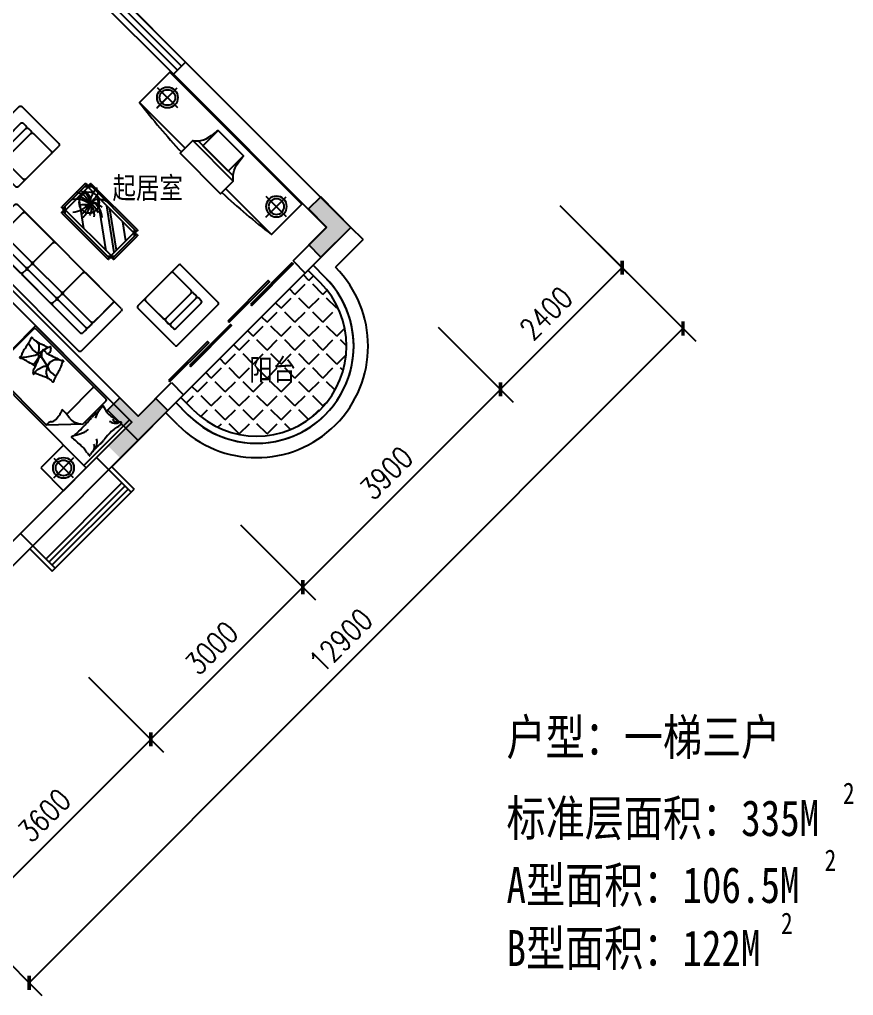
# Model space of a CAD drawing. Header units: millimetres. Extents: x 1169 to 36657, y 626 to 30409.
# Drawn here: x 22524 to 34158, y 626 to 14231 of the extents above; entities that cross this region are included whole.
import ezdxf
from ezdxf.enums import TextEntityAlignment as Align

# ---------------------------------------------------------------- set-up
doc = ezdxf.new("R2010")
doc.units = ezdxf.units.MM
for name, color, linetype in [('COLUMN', 7, 'Continuous'), ('JIAJU', 30, 'Continuous'), ('PUB_DIM', 3, 'Continuous'), ('PUB_TEXT', 7, 'Continuous'), ('WALL', 4, 'Continuous'), ('WINDOW', 5, 'Continuous'), ('WINDOW_TEXT', 7, 'Continuous'), ('面积线', 1, 'Continuous')]:
    doc.layers.add(name, color=color, linetype=linetype)
doc.styles.add('-黑体', font='simhei.ttf')
doc.styles.add('DIM_FONT', font='SIMPLEX.shx', dxfattribs={"width": 0.8})
doc.styles.add('SIMPLEX', font='SIMPLEX.SHX')
doc.styles.get("Standard").update_dxf_attribs({"font": 'arial.ttf'})
doc.dimstyles.new('DIMN', dxfattribs={"dimtxt": 300, "dimasz": 1, "dimexe": 250, "dimexo": 300, "dimgap": 150, "dimtad": 1, "dimdec": 0, "dimdsep": 46, "dimtxsty": 'DIM_FONT', "dimblk": '_DIMX', "dimblk1": 'ARCHTICK', "dimblk2": 'ARCHTICK', "dimcen": 0.1, "dimclrt": 7, "dimadec": 0, "dimazin": 0, "dimtfac": 1, "dimtdec": 0, "dimtix": 1, "dimtmove": 2, "dimatfit": 3, "dimldrblk": '_DIMX', "dimfxl": 1, "dimtolj": 1, "dimtzin": 0, "dimarcsym": 0})

# ---------------------------------------------------------------- blocks, each defined once
blk = doc.blocks.new('_ARCHTICK')
at = {"color": 0, "linetype": 'ByBlock', "const_width": 0.15}
blk.add_lwpolyline([(-0.5, -0.5), (0.5, 0.5)], dxfattribs=at)
blk = doc.blocks.new('_DIMX')
at = {"const_width": 50}
blk.add_lwpolyline([(-70, -70), (70, 70)], dxfattribs=at)
blk = doc.blocks.new('_C2MJO')
at = {"layer": 'JIAJU'}
for p, q in [((0, 275), (0, -275)), ((-266, 0), (266, 0)), ((0, 0), (-294, 0))]:
    blk.add_line(p, q, dxfattribs=at)
for radius in [200, 150]:
    blk.add_circle((0, 0), radius, dxfattribs=at)
at = {"style": 'DIM_FONT', "width": 0.8, "flags": 9}
for tag in ['XSIZE', 'YSIZE']:
    blk.add_attdef(tag, (0, 0), '', height=0.5, dxfattribs=at)
blk = doc.blocks.new('U_A8KZN')
at = {"layer": 'JIAJU'}
for points in [[(300, 344), (300, -344)], [(350, -400), (600, -400), (600, 400), (350, 400)]]:
    blk.add_lwpolyline(points, dxfattribs=at)
for points in [[(350, -400), (350, 400), (600, 400), (600, -400)], [(300, -250), (300, 250), (0, 250), (0, -250)]]:
    blk.add_lwpolyline(points, close=True, dxfattribs=at)
for points in [[(350, 400), (319, 363), (231, 259), (-10, 254), (0, 250)], [(350, -400), (319, -363), (231, -259), (-10, -254), (0, -250)]]:
    blk.add_open_spline(points, degree=3, knots=[0, 0, 0, 0, 140.571181, 395.440063, 395.440063, 395.440063, 395.440063], dxfattribs=at)
at = {"style": 'DIM_FONT', "width": 0.8, "flags": 9}
for tag in ['XSIZE', 'YSIZE']:
    blk.add_attdef(tag, (0, 0), '', height=0.5, dxfattribs=at)
blk = doc.blocks.new('U_A2EHK')
at = {"layer": 'JIAJU'}
for points in [[(-674, 400, -0.023721), (-600, 1300)], [(-600, -1300, -0.023721), (-674, -400, -0.022437)]]:
    blk.add_lwpolyline(points, format="xyb", dxfattribs=at)
blk.add_lwpolyline([(-600, 400), (-600, 1300), (0, 1300), (0, -1300), (-600, -1300), (-600, -400)], dxfattribs=at)
at = {"layer": 'JIAJU', "xscale": 0.72727, "yscale": 0.72727, "zscale": 0.72727}
blk.add_blockref('_C2MJO', (-275, 1075), dxfattribs=at)
at = {"layer": 'JIAJU', "rotation": 180}
blk.add_blockref('U_A8KZN', (-100, 0), dxfattribs=at)
at = {"layer": 'JIAJU', "xscale": -0.72727, "yscale": 0.72727, "zscale": 0.72727, "rotation": 180}
blk.add_blockref('_C2MJO', (-275, -1075), dxfattribs=at)
at = {"style": 'DIM_FONT', "width": 0.8, "flags": 9}
for tag in ['XSIZE', 'YSIZE']:
    blk.add_attdef(tag, (0, 0), '', height=0.5, dxfattribs=at)
blk = doc.blocks.new('M_C55HKH')
for p, q in [((0, -52), (900, -52)), ((26, -509), (26, -1968)), ((503, -489), (46, -489)), ((503, -489), (872, -858)), ((46, -761), (564, -761)), ((872, -1968), (872, -858)), ((299, -1273), (295, -1270)), ((307, -1352), (299, -1273)), ((305, -1407), (307, -1352)), ((357, -1410), (393, -1337)), ((393, -1337), (392, -1318)), ((146, -1456), (100, -1409)), ((211, -1478), (146, -1456)), ((278, -1459), (211, -1478)), ((278, -1459), (251, -1606)), ((278, -1459), (305, -1407)), ((278, -1459), (357, -1410)), ((317, -1498), (278, -1459)), ((251, -1606), (219, -1643)), ((286, -1639), (333, -1628)), ((412, -1527), (317, -1498)), ((333, -1628), (405, -1618)), ((495, -1523), (412, -1527)), ((163, -1664), (89, -1649)), ((154, -1766), (147, -1841)), ((196, -1718), (154, -1766)), ((249, -1682), (175, -1667)), ((249, -1682), (196, -1718)), ((219, -1643), (211, -1652)), ((249, -1682), (286, -1639)), ((249, -1682), (266, -1787)), ((292, -1700), (249, -1682)), ((391, -1769), (292, -1700)), ((266, -1787), (243, -1892)), ((469, -1839), (391, -1769)), ((46, -1988), (852, -1988))]:
    blk.add_line(p, q)
blk.add_lwpolyline([(0, -2000), (0, 0), (900, 0), (900, -2000)], close=True)
for points in [[(135, -134, -0.263368), (107, -115, -0.494818), (116, -96, -0.049225), (134, -94, -0.036831), (158, -96, -0.031893), (196, -104, 0.035782), (230, -111, 0.032941), (319, -117, 0.026564), (430, -111, 0.017905), (468, -106, -0.033397), (488, -104, -0.03204), (525, -104, 0.018442), (590, -107, 0.010837), (654, -107, 0.014624), (702, -104, 0.111249), (725, -96, -0.153708), (742, -92, -0.076444), (749, -94, -0.215512), (751, -96, -0.585858), (748, -99, 0.363489), (744, -102, 0.191716), (743, -113, -0.129675), (745, -130, -0.01735), (742, -147, 0.019326), (740, -162, 0.018818), (733, -230, 0.021828), (732, -289, 0.006204), (734, -323, 0.001963), (740, -430, 0.028341), (744, -466, -0.117014), (744, -475, -0.36606), (742, -476, -0.03973), (728, -473, -0.048309), (715, -468, 0.062981), (704, -464, 0.04058), (681, -461, 0.014345), (614, -458, 0.005484), (488, -459, 0.007153), (392, -462, 0.008762), (350, -465, -0.008153), (304, -468, -0.06251), (247, -463, 0.078669), (201, -461, 0.047825), (179, -466, -0.034494), (148, -473, -0.023571), (123, -476, -0.510228), (122, -475), (129, -445), (150, -363, 0.073041), (152, -343, 0.023305), (146, -282, 0.018299), (142, -259, -0.01097), (135, -221, -0.042281), (132, -187, -0.027201), (135, -133)], [(135, -134, -0.077379), (170, -159, -0.077379), (195, -194, -0.047525), (205, -218, -0.047525), (210, -244)], [(609, -107, 0.027842), (585, -118, 0.048685), (573, -126, 0.023666), (545, -150, 0.031223), (526, -171, 0.046801), (521, -179, 0.023191), (513, -196)], [(691, -102, 0.088153), (656, -105, 0.088153), (625, -120, 0.077547), (604, -142, 0.077547), (590, -169)], [(133, -150, -0.05369), (148, -163, -0.070312), (156, -175, -0.015448), (159, -183, -0.013244), (163, -194, -0.082127), (166, -212, -0.064164), (163, -235)], [(695, -462, 0.016108), (656, -436, 0.024599), (629, -421, 0.009477), (580, -397, 0.015937), (550, -385, 0.072521), (534, -381, 0.033339), (498, -381)], [(225, -460, 0.009729), (253, -451, 0.009729), (280, -441, 0.007971), (301, -432, 0.007971), (323, -423)], [(503, -489, -0.085272), (566, -599, -0.124044), (575, -686), (562, -782), (563, -854)], [(563, -854, -0.027362), (602, -838, -0.040834), (629, -830, -0.038441), (717, -821, -0.076528), (761, -826, -0.103649), (788, -840, 0.093398), (818, -857, 0.072727), (841, -861, 0.052315), (872, -858)], [(400, -1581, 0.025626), (402, -1591, 0.0108), (426, -1697, 0.00456), (445, -1769, 0.01125), (454, -1797, 0.069394), (462, -1813, -0.079756), (468, -1827, -0.106399), (469, -1839, -0.328642), (466, -1842, -0.299547), (461, -1840, 0.189917), (454, -1835, 0.033518), (446, -1833, 0.075627), (442, -1833, 0.053489), (436, -1835, 0.017838), (418, -1843, 0.038394), (397, -1855, -0.059529), (384, -1862, -0.035943), (362, -1869, -0.011245), (291, -1884, -0.006203), (259, -1889, 0.010783), (241, -1893, 0.019485), (230, -1895, 0.005062), (188, -1908, 0.101392), (167, -1919, -0.223768), (156, -1922, -0.25558), (153, -1920, -0.081563), (150, -1907, -0.071805), (151, -1893, 0.069985), (152, -1879, 0.03546), (145, -1831, 0.029432), (130, -1774, 0.001554), (121, -1746, -0.00152), (112, -1718, -0.004735), (102, -1689, 0.00382), (91, -1653, 0.296001), (66, -1634, -0.649774), (61, -1616, -0.02319), (65, -1613, 0.0288), (68, -1610, 0.005727), (73, -1605, -0.004358), (80, -1599, -0.027528), (94, -1586, -0.046214), (104, -1580, -0.194121), (117, -1579, 0.133719), (137, -1580, 0.005779), (155, -1575, 0.008882)]]:
    blk.add_lwpolyline(points, format="xyb")
blk.add_lwpolyline([(345, -1251, 0.101392), (366, -1238, -0.223768), (377, -1234, -0.25558), (380, -1236, -0.081563), (384, -1249, -0.071805), (384, -1263, 0.069985), (384, -1277, 0.03546), (394, -1324, 0.029432), (414, -1380, 0.001554), (425, -1407, -0.00152), (437, -1434, -0.004735), (448, -1462, 0.00382), (462, -1497, 0.296001), (488, -1515, -0.649774), (495, -1532, -0.02319), (491, -1536, 0.0288), (488, -1539, 0.005727), (484, -1544, -0.004358), (478, -1551, -0.027528), (464, -1564, -0.046214), (455, -1571, -0.194121), (442, -1573, 0.133719), (422, -1574, 0.011505), (387, -1586, 0.008882), (343, -1604, 0.012426), (286, -1629, -0.033612), (264, -1637), (218, -1652), (182, -1663, 0.224341), (170, -1674, -0.722772), (163, -1673, -0.103513), (163, -1670, 0.053465), (163, -1664, 0.030109), (161, -1646, -0.031436), (159, -1628, -0.05324), (160, -1616, 0.05518), (161, -1604, 0.056271), (157, -1583, 0.0108), (124, -1480, 0.00456), (100, -1409, 0.01125), (89, -1381, 0.069394), (80, -1366, -0.079756), (73, -1353, -0.106399), (71, -1341, -0.328642), (74, -1338, -0.299547), (79, -1340, 0.189917), (86, -1344, 0.033518), (94, -1345, 0.075627), (98, -1345, 0.053489), (104, -1343, 0.017838), (122, -1333, 0.038394), (141, -1319, -0.059529), (154, -1311, -0.035943), (175, -1303, -0.011245), (245, -1283, -0.006203), (276, -1275, 0.010783), (295, -1270, 0.019485), (305, -1266, 0.005062)], format="xyb", close=True)
for centre, start, end in [((46, -509), 90, 180), ((46, -741), 180, 270), ((46, -1968), 180, 270), ((852, -1968), 270, 0)]:
    blk.add_arc(centre, 20, start, end)
at = {"style": 'DIM_FONT', "width": 0.8, "flags": 9}
for tag in ['XSIZE', 'YSIZE']:
    blk.add_attdef(tag, (0, 0), '', height=0.5, dxfattribs=at)
blk = doc.blocks.new('U_A5GAE')
at = {"layer": 'JIAJU', "yscale": 0.95, "rotation": 270}
blk.add_blockref('M_C55HKH', (0, 900), dxfattribs=at)
at = {"style": 'DIM_FONT', "width": 0.8, "flags": 9}
for tag in ['XSIZE', 'YSIZE']:
    blk.add_attdef(tag, (0, 0), '', height=0.5, dxfattribs=at)
blk = doc.blocks.new('00417160123020')
for p, q in [((-750, 90), (750, 90)), ((-750, 29.7), (750, 29.7)), ((-750, -29.7), (750, -29.7)), ((-750, -90), (750, -90))]:
    blk.add_line(p, q)
at = {"style": 'SIMPLEX', "flags": 9}
blk.add_attdef('A', text='', height=1, dxfattribs=at).set_placement((0, 0), align=Align.MIDDLE)
blk = doc.blocks.new('U_A6GYP')
at = {"layer": 'JIAJU'}
for p, q in [((-225, 425), (-225, 25)), ((-418, 225), (-32, 225))]:
    blk.add_line(p, q, dxfattribs=at)
blk.add_lwpolyline([(-450, 0), (0, 0), (0, 450), (-450, 450)], close=True, dxfattribs=at)
for radius in [145, 109]:
    blk.add_circle((-225, 225), radius, dxfattribs=at)
at = {"style": 'DIM_FONT', "width": 0.8, "flags": 9}
for tag in ['XSIZE', 'YSIZE']:
    blk.add_attdef(tag, (0, 0), '', height=0.5, dxfattribs=at)
blk = doc.blocks.new('M_C34MSO')
for p, q in [((-1058, -186), (-1058, 600)), ((-1031, 627), (1015, 627)), ((-896, 8), (-896, 627)), ((881, -19), (881, 627)), ((1042, -186), (1042, 600)), ((-869, -19), (881, -19)), ((-1031, -213), (1015, -213))]:
    blk.add_line(p, q)
for points in [[(-869, 196), (-331, 196, 0.414214), (-304, 223), (-304, 600, 0.414214), (-331, 627), (-869, 627, 0.414214), (-896, 600), (-896, 223, 0.414214)], [(-277, 196), (261, 196, 0.414214), (288, 223), (288, 600, 0.414214), (261, 627), (-277, 627, 0.414214), (-304, 600), (-304, 223, 0.414214)], [(315, 196), (854, 196, 0.414214), (881, 223), (881, 600, 0.414214), (854, 627), (315, 627, 0.414214), (288, 600), (288, 223, 0.414214)], [(-869, 89), (-331, 89, 0.414214), (-304, 115), (-304, 169, 0.414214), (-331, 196), (-869, 196, 0.414214), (-896, 169), (-896, 115, 0.414214)], [(-277, 89), (261, 89, 0.414214), (288, 115), (288, 169, 0.414214), (261, 196), (-277, 196, 0.414214), (-304, 169), (-304, 115, 0.414214)], [(315, 89), (854, 89, 0.414214), (881, 115), (881, 169, 0.414214), (854, 196), (315, 196, 0.414214), (288, 169), (288, 115, 0.414214)], [(-869, -19), (-331, -19, 0.414214), (-304, 8), (-304, 62, 0.414214), (-331, 89), (-869, 89, 0.414214), (-896, 62), (-896, 8, 0.414214)], [(-277, -19), (261, -19, 0.414214), (288, 8), (288, 62, 0.414214), (261, 89), (-277, 89, 0.414214), (-304, 62), (-304, 8, 0.414214)], [(315, -19), (854, -19, 0.414214), (881, 8), (881, 62, 0.414214), (854, 89), (315, 89, 0.414214), (288, 62), (288, 8, 0.414214)]]:
    blk.add_lwpolyline(points, format="xyb", close=True)
for centre, start, end in [((-1031, 600), 90, 180), ((1015, 600), 0, 90), ((-869, 8), 180, 270), ((854, 8), 270, 0), ((-1031, -186), 180, 270), ((1015, -186), 270, 0)]:
    blk.add_arc(centre, 26.9, start, end)
at = {"width": 0.8, "flags": 9}
for tag in ['XSIZE', 'YSIZE']:
    blk.add_attdef(tag, (0, 0), '', height=0.5, dxfattribs=at)
blk = doc.blocks.new('U_A8GCQ')
at = {"layer": 'JIAJU', "rotation": 90}
blk.add_blockref('M_C34MSO', (-213, 8), dxfattribs=at)
at = {"style": 'DIM_FONT', "width": 0.8, "flags": 9}
for tag in ['XSIZE', 'YSIZE']:
    blk.add_attdef(tag, (0, 0), '', height=0.5, dxfattribs=at)
blk = doc.blocks.new('M_C33SQR')
for p, q in [((-433, 755), (-433, 25)), ((392, 780), (-408, 780)), ((417, 755), (417, 25)), ((242, 600), (-258, 600)), ((267, 575), (267, 0)), ((392, 0), (-408, 0))]:
    blk.add_line(p, q)
for points in [[(242, 600), (-258, 600, 0.414214), (-283, 575), (-283, 525, 0.414214), (-258, 500), (242, 500, 0.414214), (267, 525), (267, 575, 0.414214)], [(242, 500), (-258, 500, 0.414214), (-283, 475), (-283, 425, 0.414214), (-258, 400), (242, 400, 0.414214), (267, 425), (267, 475, 0.414214)], [(242, 400), (-258, 400, 0.414214), (-283, 375), (-283, 25, 0.414214), (-258, 0), (242, 0, 0.414214), (267, 25), (267, 375, 0.414214)]]:
    blk.add_lwpolyline(points, format="xyb", close=True)
for centre, start, end in [((-408, 755), 90, 180), ((392, 755), 0, 90), ((242, 575), 0, 90), ((-408, 25), 180, 270), ((392, 25), 270, 0)]:
    blk.add_arc(centre, 25, start, end)
at = {"width": 0.8, "flags": 9}
for tag in ['XSIZE', 'YSIZE']:
    blk.add_attdef(tag, (0, 0), '', height=0.5, dxfattribs=at)
blk = doc.blocks.new('M_C57NTX')
for p, q in [((-446, 283), (-446, 278)), ((-436, 293), (473, 293)), ((483, 283), (483, 278)), ((-496, -226), (-496, 233)), ((-486, 243), (-481, 243)), ((-427, 268), (-471, 224)), ((-399, 268), (-471, 196)), ((-471, -226), (-471, 233)), ((-436, 268), (473, 268)), ((-431, 72), (-217, 228)), ((-431, -116), (43, 228)), ((-431, -159), (102, 228)), ((-336, -222), (283, 228)), ((436, 268), (509, 196)), ((465, 268), (509, 224)), ((509, 233), (509, -226)), ((524, 243), (519, 243)), ((534, 233), (534, -226)), ((106, -222), (469, 42)), ((-486, -236), (-481, -236)), ((-399, -262), (-471, -189)), ((-427, -262), (-471, -218)), ((-446, -277), (-446, -272)), ((473, -262), (-436, -262)), ((436, -262), (509, -189)), ((465, -262), (509, -218)), ((483, -277), (483, -272)), ((524, -236), (519, -236)), ((473, -287), (-436, -287))]:
    blk.add_line(p, q)
blk.add_lwpolyline([(-431, -222), (-431, 228), (469, 228), (469, -222)], close=True)
at = {"const_width": 12}
for points in [[(225, 150, 1), (237, 150, 1)], [(253, 126, 1), (265, 126, 1)], [(409, 163, 1), (421, 163, 1)], [(123, 120, 1), (135, 120, 1)], [(189, 24, 1), (201, 24, 1)], [(264, 18, 1), (276, 18, 1)], [(277, 84, 1), (289, 84, 1)], [(288, 107, 1), (300, 107, 1)], [(294, 93, 1), (306, 93, 1)], [(297, 74, 1), (309, 74, 1)], [(305, 18, 1), (317, 18, 1)], [(308, 87, 1), (320, 87, 1)], [(418, 27, 1), (430, 27, 1)], [(486, 90, 1), (498, 90, 1)], [(220, -38, 1), (232, -38, 1)], [(324, -108, 1), (336, -108, 1)]]:
    blk.add_lwpolyline(points, format="xyb", close=True, dxfattribs=at)
blk.add_circle((308, 86), 144)
for centre, radius, start, end in [((-436, 283), 10, 90, 180), ((-436, 278), 10, 180, 270), ((156, 293), 219, 342.9456, 6.4814), ((473, 283), 10, 0, 90), ((473, 278), 10, 270, 0), ((-486, 233), 10, 90, 180), ((-481, 233), 10, 0, 90), ((110, -88), 259, 48.7581, 83.8624), ((109, 83), 193, 6.9904, 78.0284), ((176, 42), 126, 28.8901, 78.4579), ((781, 125), 490, 163.8561, 179.1105), ((-395, 504), 810, 328.9873, 340.361), ((421, -27), 169, 62.9909, 135.9102), ((448, -69), 233, 85.8741, 126.9558), ((519, 233), 10, 90, 180), ((524, 233), 10, 0, 90), ((228, -157), 293, 78.5516, 130.9815), ((280, -402), 502, 88.3286, 108.729), ((344, -194), 291, 103.0452, 139.7766), ((364, -84), 190, 114.0956, 166.2953), ((482, -98), 260, 134.4861, 189.3762), ((613, -62), 346, 155.0888, 185.9637), ((267, -555), 642, 70.5249, 87.8244), ((624, 28), 325, 171.2496, 218.2333), ((404, -128), 234, 53.3231, 115.7633), ((-1013, -1156), 1790, 39.0488, 42.6799), ((269, -208), 287, 31.315, 82.1378), ((-486, -226), 10, 180, 270), ((-481, -226), 10, 270, 0), ((-436, -272), 10, 90, 180), ((473, -272), 10, 0, 90), ((519, -226), 10, 180, 270), ((524, -226), 10, 270, 0), ((-436, -277), 10, 180, 270), ((473, -277), 10, 270, 0)]:
    blk.add_arc(centre, radius, start, end)
at = {"style": 'DIM_FONT', "width": 0.8, "flags": 9}
for tag in ['XSIZE', 'YSIZE']:
    blk.add_attdef(tag, (0, 0), '', height=0.5, dxfattribs=at)
blk = doc.blocks.new('U_A10HSO')
at = {"layer": 'JIAJU', "rotation": 270}
blk.add_blockref('M_C57NTX', (-293, 19), dxfattribs=at)
at = {"style": 'DIM_FONT', "width": 0.8, "flags": 9}
for tag in ['XSIZE', 'YSIZE']:
    blk.add_attdef(tag, (0, 0), '', height=0.5, dxfattribs=at)
blk = doc.blocks.new('_WBLK')
for p, q in [((-0.5, 0.5), (0.5, 0.5)), ((0.5, 0.1667), (-0.5, 0.1667)), ((0.5, -0.1667), (-0.5, -0.1667)), ((-0.5, -0.5), (0.5, -0.5))]:
    blk.add_line(p, q)
at = {"layer": 'WINDOW_TEXT', "style": 'SIMPLEX', "flags": 9}
blk.add_attdef('A', text='', height=1, dxfattribs=at).set_placement((0, 1.5), align=Align.MIDDLE)

msp = doc.modelspace()

# ---------------------------------------------------------------- hatches: boundary and pattern name
at = {"layer": 'COLUMN'}
for points in [[(26726.7, 10918.6), (26558.3, 11089.6), (26807.7, 11335.2), (26555.1, 11591.7), (26726.1, 11760.1), (27147.1, 11332.6)], [(23929.8, 8115.3), (23760.1, 8285), (24007.6, 8532.5), (23753, 8787), (23922.7, 8956.7), (24347, 8532.5)], [(24594.5, 8780), (24424.8, 8949.7), (24177.3, 8702.2), (23922.7, 8956.7), (23753, 8787), (24177.3, 8362.8)]]:
    msp.add_hatch(color=256, dxfattribs=at).paths.add_polyline_path(points)
at = {"layer": 'JIAJU'}
h = msp.add_hatch(dxfattribs=at)
h.set_pattern_fill('ANGLE', color=256, scale=1000, angle=45, style=0)
h.set_pattern_definition([(45, (10615.55, 8261), (-194.4544, 194.4544), [200, -75]), (135, (10615.55, 8261), (-194.4544, -194.4544), [200, -75])])
h.paths.add_polyline_path([(26549.1, 10734.6), (26510.7, 10696.2), (24813.7, 8999.2), (24775.3, 8960.8), (24945, 8791.1, 1), (26718.8, 10564.9)])
h.paths.add_polyline_path([(25668.2, 9062.1), (26491.8, 9062.1), (26491.8, 9649.4), (25668.2, 9649.4)], flags=24)

# ---------------------------------------------------------------- linework, layer by layer
at = {"layer": 'COLUMN'}
for points in [[(26726.7, 10918.6), (26558.3, 11089.6), (26807.7, 11335.2), (26555.1, 11591.7), (26726.1, 11760.1), (27147.1, 11332.6)], [(24594.5, 8780), (24424.8, 8949.7), (24177.3, 8702.2), (23922.7, 8956.7), (23753, 8787), (24177.3, 8362.8)]]:
    msp.add_lwpolyline(points, close=True, dxfattribs=at)
at = {"layer": 'WALL'}
for p, q in [((24671.9, 13468.4), (24841.6, 13638.1)), ((27147.1, 11332.6), (24841.6, 13638.1)), ((26807.7, 11332.6), (24671.9, 13468.4)), ((24177.3, 8702.2), (21462, 11417.5)), ((26341, 10865.9), (26807.7, 11332.6)), ((26510.7, 10696.2), (27147.1, 11332.6)), ((24092.4, 8617.3), (21462, 11247.8)), ((26341, 10865.9), (26510.7, 10696.2)), ((24177.3, 8702.2), (24644, 9168.9)), ((24644, 9168.9), (24813.7, 8999.2)), ((23811.8, 7997.2), (24813.7, 8999.2)), ((23599.6, 8124.5), (24092.4, 8617.3)), ((23599.6, 8124.5), (24080.5, 7643.7)), ((23811.8, 7997.2), (24122.9, 7686.1)), ((24080.5, 7643.7), (24122.9, 7686.1)), ((22098.4, 6623.3), (22539, 7063.9)), ((22539, 7063.9), (23019.8, 6583)), ((22268.1, 6453.6), (22666.2, 6851.7)), ((22666.2, 6851.7), (22977.4, 6540.6)), ((22977.4, 6540.6), (23019.8, 6583))]:
    msp.add_line(p, q, dxfattribs=at)
at = {"layer": 'WINDOW'}
for p, q in [((27316.8, 11162.9), (27147.1, 11332.6)), ((27316.8, 11162.9), (26930.9, 10777)), ((26789.5, 10635.6), (26619.8, 10805.3)), ((24813.7, 8999.2), (26510.7, 10696.2)), ((26718.8, 10564.9), (26549.1, 10734.6)), ((24874.3, 8720.4), (24704.6, 8890.1)), ((24945, 8791.1), (24775.3, 8960.8)), ((24732.9, 8579), (24563.2, 8748.7)), ((22539, 7063.9), (23599.6, 8124.5))]:
    msp.add_line(p, q, dxfattribs=at)
for points in [[(25745.4, 10257.3), (25763.6, 10244.5), (26342.3, 10823.1), (26324.6, 10840.7)], [(25431.4, 10024.3), (25449.5, 10011.5), (26012.5, 10574.4), (25994.8, 10591.9)], [(24896.9, 9408.8), (24915.1, 9395.9), (25483.2, 9964.1), (25465.6, 9981.7)], [(24603.9, 9196.8), (24622.1, 9184), (25163.9, 9725.8), (25146.3, 9743.4)]]:
    msp.add_lwpolyline(points, close=True, dxfattribs=at)
for radius in [1554.2, 1354.2, 1254.2]:
    msp.add_arc((25831.9, 9678), radius, 225, 45, dxfattribs=at)
at = {"layer": '面积线'}
msp.add_lwpolyline([(19552.8, 3738.3), (24704.6, 8890.1), (24874.3, 8720.4, 1), (26789.5, 10635.6), (26619.8, 10805.3), (27147.1, 11332.6), (21618.8, 16861)], format="xyb", dxfattribs=at)

# ---------------------------------------------------------------- block references
at = {"layer": 'JIAJU', "xscale": -1}
for name, p, rotation in [('U_A2EHK', (25542.1, 12578.4), 225.0000000001041), ('M_C33SQR', (22783.1, 12177.5), 45.00000000000009), ('U_A10HSO', (23846.5, 11621.6), 225.0000000001039), ('U_A8GCQ', (22625, 10333.9), 45.00000000010392)]:
    msp.add_blockref(name, p, dxfattribs=dict(at, rotation=rotation))
at = {"layer": 'JIAJU'}
for name, p, rotation in [('M_C33SQR', (24452.2, 10518.1), 225.0000000002081), ('U_A5GAE', (23456, 7980.9), 314.999999999896), ('U_A6GYP', (23137.8, 7662.7), 314.999999999896)]:
    msp.add_blockref(name, p, dxfattribs=dict(at, rotation=rotation))
at = {"layer": 'WINDOW', "xscale": 1500, "yscale": 240.0000000000009, "zscale": 1500, "rotation": 315}
msp.add_blockref('_WBLK', (24226.4, 14083.6), dxfattribs=at)
at = {"layer": 'WINDOW', "xscale": -1, "rotation": 224.999999999896}
msp.add_blockref('00417160123020', (23486.5, 7177), dxfattribs=at)

# ---------------------------------------------------------------- texts
at = {"layer": 'PUB_TEXT', "style": '-黑体', "width": 0.8}
for s, p in [('起居室', (23820.8, 11734.8)), ('阳台', (25729.5, 9200.6))]:
    msp.add_text(s, height=300, dxfattribs=at).set_placement(p)
for s, height, p in [('户型：一梯三户', 500, (29317.6, 3977.9)), ('2', 300, (34010.6, 3294.6)), ('标准层面积：335M', 500, (29317.6, 2848.8)), ('2', 300, (33754.6, 2361.3)), ('A型面积：106.5M', 500, (29317.6, 1915.5)), ('2', 300, (33146.5, 1482.2)), ('B型面积：122M', 500, (29317.6, 1036.4))]:
    msp.add_text(s, height=height, rotation=360, dxfattribs=at).set_placement(p)

# ---------------------------------------------------------------- dimensions: what is measured, and where the dimension line sits
at = {"layer": 'PUB_DIM'}
for p1, p2, distance in [((20729.5, 2731.3), (29851.2, 11853), -2727.7), ((28154.1, 10155.9), (29851.2, 11853), -1527.7), ((25396.4, 7398.2), (28154.1, 10155.9), -1527.7), ((23275.1, 5276.9), (25396.4, 7398.2), -1527.7), ((20729.5, 2731.3), (23275.1, 5276.9), -1527.7)]:
    msp.add_aligned_dim(p1=p1, p2=p2, distance=distance, dimstyle='DIMN', dxfattribs=at).render()

doc.saveas('drawing.dxf')
